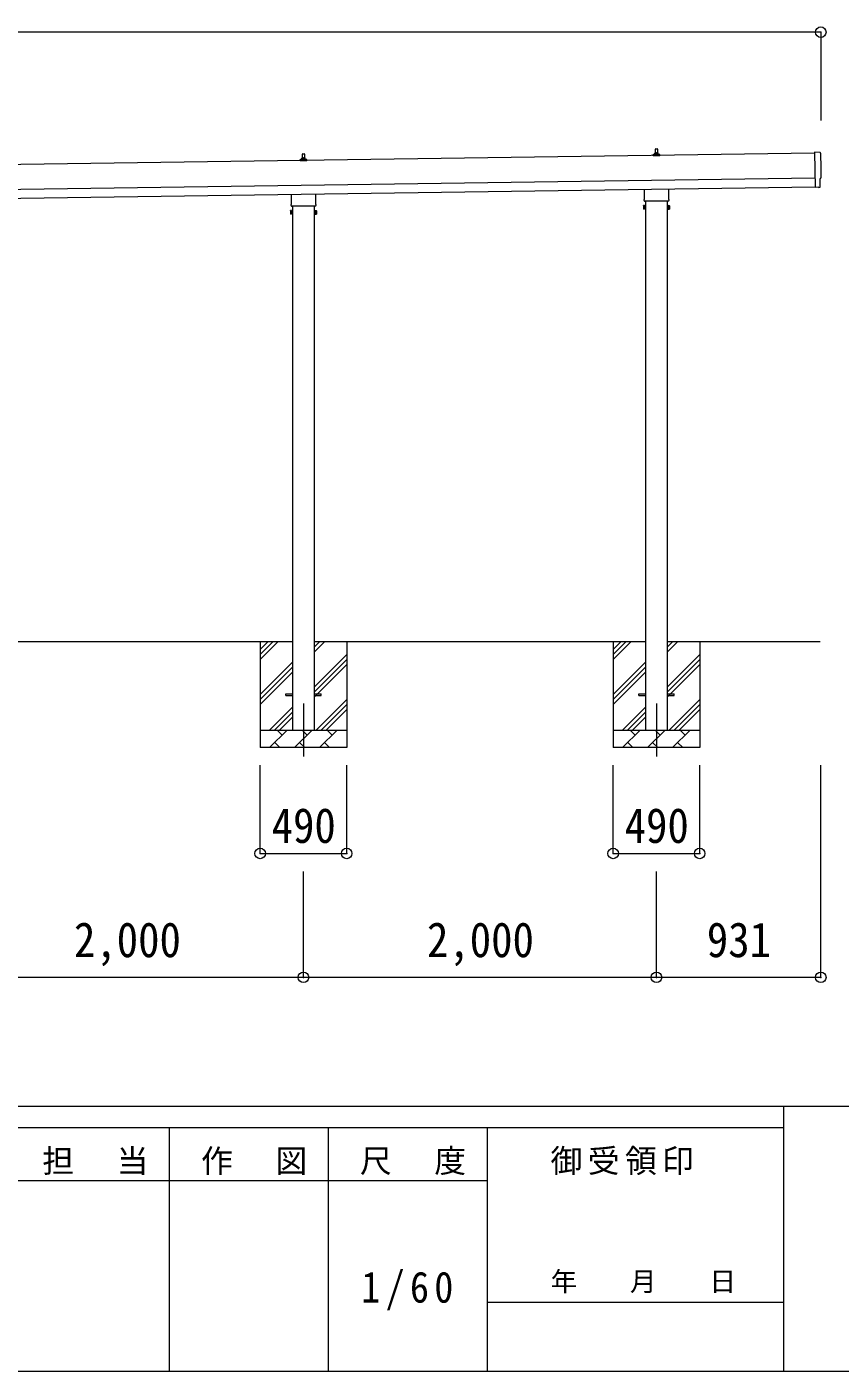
# Model space of a CAD drawing. Units: millimetres at full size, sheet at 1:60. Extents: x -16864 to 16864, y -11640 to 11640.
# Drawn here: x 6395 to 11003, y -11640 to -4026 of the extents above; entities that cross this region are included whole.
import ezdxf
from ezdxf.enums import TextEntityAlignment as Align

# ---------------------------------------------------------------- set-up
doc = ezdxf.new("R2010")
doc.units = ezdxf.units.MM
doc.header["$LTSCALE"] = 60
doc.header["$PDMODE"] = 32
doc.header["$PDSIZE"] = 60
doc.linetypes.add('CHAIN1', pattern=[8, 5, -1, 1, -1])
for name, color, linetype, lineweight in [('0-1_Defpoints', 7, 'CHAIN1', 9), ('0-2_TEXT1', 4, 'Continuous', 9), ('0-3_SHAPE', 7, 'Continuous', 9), ('0-8_TABLE1', 6, 'Continuous', 9), ('F-0', 7, 'Continuous', 9)]:
    doc.layers.add(name, color=color, linetype=linetype, lineweight=lineweight)
doc.styles.add('ＭＳ ゴシック', font='')
doc.styles.get('ＭＳ ゴシック').set_extended_font_data('MS Gothic')

msp = doc.modelspace()

# ---------------------------------------------------------------- linework, layer by layer
at = {"layer": '0-1_Defpoints'}
for p, q in [((7962.19, -7858.64), (7962.19, -8207.64)), ((9962.19, -7858.64), (9962.19, -8207.64))]:
    msp.add_line(p, q, dxfattribs=at)
at = {"layer": '0-2_TEXT1'}
for p, q in [((9956.49, -4741.53), (9957.22, -4718)), ((9958.22, -4717.03), (9966.77, -4717.03)), ((9967.77, -4718), (9968.49, -4741.53)), ((10857.87, -4741.58), (4647.25, -4830.3)), ((7944.24, -4785.6), (7944.24, -4777.88)), ((7980.74, -4785.6), (7944.24, -4785.6)), ((7944.62, -4777.1), (7980.36, -4777.1)), ((7945.01, -4776.91), (7951.73, -4775.28)), ((7952.11, -4775.1), (7972.87, -4775.1)), ((7952.49, -4774.31), (7952.49, -4770.1)), ((7953.49, -4770.1), (7971.49, -4770.1)), ((7956.49, -4770.1), (7957.22, -4746.57)), ((7958.22, -4745.6), (7966.77, -4745.6)), ((7967.77, -4746.57), (7968.49, -4770.1)), ((7972.49, -4774.31), (7972.49, -4770.1)), ((7979.98, -4776.91), (7973.26, -4775.28)), ((7980.74, -4785.6), (7980.74, -4777.88)), ((9944.24, -4757.03), (9944.24, -4749.31)), ((9980.74, -4757.03), (9944.24, -4757.03)), ((9944.62, -4748.53), (9980.36, -4748.53)), ((9945.01, -4748.34), (9951.73, -4746.71)), ((9952.11, -4746.53), (9972.87, -4746.53)), ((9952.49, -4745.74), (9952.49, -4741.53)), ((9953.49, -4741.53), (9971.49, -4741.53)), ((9972.49, -4745.74), (9972.49, -4741.53)), ((9979.98, -4748.34), (9973.26, -4746.71)), ((9980.74, -4757.03), (9980.74, -4749.31)), ((10857.8, -4736.49), (10860.64, -4935.33)), ((10889.47, -4737.7), (10857.8, -4736.49)), ((4649.25, -4970.29), (10859.87, -4881.57)), ((4649.96, -5020.29), (10860.58, -4931.56)), ((9893.89, -5001.01), (9893.89, -4945.37)), ((10030.49, -4943.42), (10030.49, -5001.01)), ((10878.85, -4934.17), (10860.64, -4935.33)), ((10879.52, -4934.79), (10878.85, -4934.17)), ((10880.27, -4935.05), (10887.18, -4934.59)), ((7893.89, -5029.58), (7893.89, -4973.94)), ((8030.49, -4971.99), (8030.49, -5029.58)), ((9892.19, -5009.79), (9892.19, -5004.29)), ((10030.12, -5013.29), (9894.25, -5013.29)), ((9899.69, -5013.29), (9899.69, -8008.64)), ((10024.69, -8008.64), (10024.69, -5013.29)), ((10032.19, -5004.29), (10032.19, -5009.79)), ((7888.19, -5067.86), (7888.94, -5066.54)), ((7888.19, -5067.86), (7888.19, -5084.86)), ((7888.19, -5084.86), (7888.94, -5086.17)), ((7895.19, -5071.45), (7888.94, -5071.45)), ((7895.19, -5081.26), (7888.94, -5081.26)), ((7895.19, -5086.17), (7888.94, -5086.17)), ((7892.19, -5038.36), (7892.19, -5032.86)), ((8030.12, -5041.86), (7894.25, -5041.86)), ((7897.69, -5085.56), (7895.19, -5085.56)), ((7899.69, -5041.86), (7899.69, -8008.64)), ((8024.69, -8008.64), (8024.69, -5041.86)), ((8026.69, -5085.56), (8029.19, -5085.56)), ((8029.19, -5071.45), (8035.43, -5071.45)), ((8029.19, -5081.26), (8035.43, -5081.26)), ((8029.19, -5086.17), (8035.43, -5086.17)), ((8032.19, -5032.86), (8032.19, -5038.36)), ((8036.19, -5067.86), (8035.43, -5066.54)), ((8036.19, -5084.86), (8035.43, -5086.17)), ((8036.19, -5067.86), (8036.19, -5084.86)), ((9888.19, -5039.29), (9888.94, -5037.97)), ((9888.19, -5039.29), (9888.19, -5056.29)), ((9888.19, -5056.29), (9888.94, -5057.6)), ((9895.19, -5042.88), (9888.94, -5042.88)), ((9895.19, -5052.69), (9888.94, -5052.69)), ((9895.19, -5057.6), (9888.94, -5057.6)), ((9897.69, -5056.99), (9895.19, -5056.99)), ((10026.69, -5056.99), (10029.19, -5056.99)), ((10029.19, -5042.88), (10035.43, -5042.88)), ((10029.19, -5052.69), (10035.43, -5052.69)), ((10029.19, -5057.6), (10035.43, -5057.6)), ((10036.19, -5039.29), (10035.43, -5037.97)), ((10036.19, -5056.29), (10035.43, -5057.6)), ((10036.19, -5039.29), (10036.19, -5056.29)), ((7862.19, -7804.14), (7899.69, -7804.14)), ((7862.19, -7813.14), (7862.19, -7804.14)), ((7862.19, -7804.14), (7899.69, -7804.14)), ((7862.19, -7813.14), (7862.19, -7804.14)), ((7862.19, -7813.14), (7899.69, -7813.14)), ((7862.19, -7813.14), (7899.69, -7813.14)), ((8024.69, -7804.14), (8062.19, -7804.14)), ((8024.69, -7804.14), (8062.19, -7804.14)), ((8024.69, -7813.14), (8062.19, -7813.14)), ((8024.69, -7813.14), (8062.19, -7813.14)), ((8062.19, -7813.14), (8062.19, -7804.14)), ((8062.19, -7813.14), (8062.19, -7804.14)), ((9862.19, -7804.14), (9899.69, -7804.14)), ((9862.19, -7813.14), (9862.19, -7804.14)), ((9862.19, -7804.14), (9899.69, -7804.14)), ((9862.19, -7813.14), (9862.19, -7804.14)), ((9862.19, -7813.14), (9899.69, -7813.14)), ((9862.19, -7813.14), (9899.69, -7813.14)), ((10024.69, -7804.14), (10062.19, -7804.14)), ((10024.69, -7804.14), (10062.19, -7804.14)), ((10024.69, -7813.14), (10062.19, -7813.14)), ((10024.69, -7813.14), (10062.19, -7813.14)), ((10062.19, -7813.14), (10062.19, -7804.14)), ((10062.19, -7813.14), (10062.19, -7804.14))]:
    msp.add_line(p, q, dxfattribs=at)
for points in [[(10889.98, -4931.56), (10889.3, -4884.53), (10889.91, -4884.53)], [(7895.19, -5086.17), (7895.19, -5066.54), (7888.94, -5066.54)], [(7895.19, -5085.56), (7895.19, -5067.16), (7897.69, -5067.16)], [(8029.19, -5085.56), (8029.19, -5067.16), (8026.69, -5067.16)], [(8029.19, -5086.17), (8029.19, -5066.54), (8035.43, -5066.54)], [(9895.19, -5057.6), (9895.19, -5037.97), (9888.94, -5037.97)], [(9895.19, -5056.99), (9895.19, -5038.59), (9897.69, -5038.59)], [(10029.19, -5056.99), (10029.19, -5038.59), (10026.69, -5038.59)], [(10029.19, -5057.6), (10029.19, -5037.97), (10035.43, -5037.97)]]:
    msp.add_lwpolyline(points, dxfattribs=at)
for points in [[(7897.69, -5086.86), (7897.69, -5065.86), (7899.69, -5065.86), (7899.69, -5086.86)], [(8026.69, -5086.86), (8026.69, -5065.86), (8024.69, -5065.86), (8024.69, -5086.86)], [(9897.69, -5058.29), (9897.69, -5037.29), (9899.69, -5037.29), (9899.69, -5058.29)], [(10026.69, -5058.29), (10026.69, -5037.29), (10024.69, -5037.29), (10024.69, -5058.29)]]:
    msp.add_lwpolyline(points, close=True, dxfattribs=at)
for centre, radius, start, end in [((9958.22, -4718.03), 1, 90, 178.60509), ((9966.77, -4718.03), 1, 1.39491, 90), ((7945.24, -4777.88), 1, 103.62699, 180), ((7951.49, -4774.31), 1, 283.62699, 0), ((7956.58, -4770.73), 4.13, 90, 171.17633), ((7953.49, -4771.1), 1, 90, 180), ((7958.22, -4746.6), 1, 90, 178.60509), ((7965.83, -4770.1), 4.83, 133.60282, 180), ((7959.16, -4770.1), 4.83, 0, 46.39718), ((7966.77, -4746.6), 1, 1.39491, 90), ((7968.41, -4770.73), 4.13, 8.82367, 90), ((7971.49, -4771.1), 1, 0, 90), ((7973.49, -4774.31), 1, 180, 256.37301), ((7979.74, -4777.88), 1, 0, 76.37301), ((9945.24, -4749.31), 1, 103.62699, 180), ((9951.49, -4745.74), 1, 283.62699, 0), ((9956.58, -4742.16), 4.13, 90, 171.17633), ((9953.49, -4742.53), 1, 90, 180), ((9965.83, -4741.53), 4.83, 133.60282, 180), ((9959.16, -4741.53), 4.83, 0, 46.39718), ((9968.41, -4742.16), 4.13, 8.82367, 90), ((9971.49, -4742.53), 1, 0, 90), ((9973.49, -4745.74), 1, 180, 256.37301), ((9979.74, -4749.31), 1, 0, 76.37301), ((10880.2, -4934.05), 1, 227.3164, 273.81435), ((9896.19, -5004.29), 4, 125.09963, 180), ((9896.19, -5009.79), 4, 180, 194.47751), ((9896.19, -5009.79), 4, 194.47751, 241.04498), ((10028.19, -5009.79), 4, 298.95502, 345.52249), ((10028.19, -5004.29), 4, 0, 54.90037), ((10028.19, -5009.79), 4, 345.52249, 0), ((7892.53, -5069), 4.34, 145.61575, 214.38425), ((7892.53, -5083.72), 4.34, 145.61575, 214.38425), ((7904.43, -5076.36), 16.24, 162.41205, 197.58795), ((7896.19, -5032.86), 4, 125.09963, 180), ((7896.19, -5038.36), 4, 180, 194.47751), ((7896.19, -5038.36), 4, 194.47751, 241.04498), ((8028.19, -5038.36), 4, 298.95502, 345.52249), ((8028.19, -5032.86), 4, 0, 54.90037), ((8028.19, -5038.36), 4, 345.52249, 0), ((8019.94, -5076.36), 16.24, 342.41205, 17.58795), ((8031.84, -5069), 4.34, 325.61575, 34.38425), ((8031.84, -5083.72), 4.34, 325.61575, 34.38425), ((9892.53, -5040.42), 4.34, 145.61575, 214.38425), ((9904.43, -5047.79), 16.24, 162.41205, 197.58795), ((9892.53, -5055.15), 4.34, 145.61575, 214.38425), ((10019.94, -5047.79), 16.24, 342.41205, 17.58795), ((10031.84, -5040.42), 4.34, 325.61575, 34.38425), ((10031.84, -5055.15), 4.34, 325.61575, 34.38425)]:
    msp.add_arc(centre, radius, start, end, dxfattribs=at)
for centre, major_axis, ratio, start_param, end_param in [((10889.27, -4740.69), (3, -0.04), 0.99863, 6.2683889, 7.8016218), ((15655.65, -4743.04), (-4762.89, -68.04), 0.99863, 6.268406, 6.2977043), ((10886.97, -4931.59), (2.21, -2.04), 0.9974, 5.5252311, 7.0411395), ((10889.84, -4880.13), (4.41, -0.06), 0.99863, 4.712389, 6.2976778)]:
    msp.add_ellipse(centre, major_axis=major_axis, ratio=ratio, start_param=start_param, end_param=end_param, dxfattribs=at)
at = {"layer": '0-3_SHAPE'}
for p, q in [((7899.69, -7508.64), (6024.69, -7508.64)), ((7717.19, -7508.64), (7717.19, -8108.64)), ((7717.19, -7552.12), (7760.67, -7508.64)), ((7717.19, -7580.41), (7788.95, -7508.64)), ((7717.19, -7608.69), (7817.24, -7508.64)), ((9899.69, -7508.64), (8024.69, -7508.64)), ((8024.69, -7537.47), (8053.51, -7508.64)), ((8024.69, -7565.75), (8081.79, -7508.64)), ((8207.19, -7508.64), (8207.19, -8108.64)), ((9717.19, -7508.64), (9717.19, -8108.64)), ((9717.19, -7552.12), (9760.67, -7508.64)), ((9717.19, -7580.41), (9788.95, -7508.64)), ((9717.19, -7608.69), (9817.24, -7508.64)), ((10890.19, -7508.64), (10024.69, -7508.64)), ((10024.69, -7537.47), (10053.51, -7508.64)), ((10024.69, -7565.75), (10081.79, -7508.64)), ((10207.19, -7508.64), (10207.19, -8108.64)), ((8024.69, -7763.74), (8207.19, -7581.24)), ((8024.69, -7792.02), (8207.19, -7609.52)), ((10024.69, -7763.74), (10207.19, -7581.24)), ((10024.69, -7792.02), (10207.19, -7609.52)), ((7717.19, -7806.68), (7899.69, -7624.18)), ((7717.19, -7834.97), (7899.69, -7652.47)), ((7717.19, -7863.25), (7899.69, -7680.75)), ((8024.69, -7820.31), (8207.19, -7637.81)), ((9717.19, -7806.68), (9899.69, -7624.18)), ((9717.19, -7834.97), (9899.69, -7652.47)), ((9717.19, -7863.25), (9899.69, -7680.75)), ((10024.69, -7820.31), (10207.19, -7637.81)), ((8034.34, -8008.64), (8207.19, -7835.8)), ((10034.34, -8008.64), (10207.19, -7835.8)), ((7769.78, -8008.64), (7899.69, -7878.74)), ((7798.07, -8008.64), (7899.69, -7907.02)), ((8062.63, -8008.64), (8207.19, -7864.08)), ((8090.91, -8008.64), (8207.19, -7892.37)), ((9769.78, -8008.64), (9899.69, -7878.74)), ((9798.07, -8008.64), (9899.69, -7907.02)), ((10062.63, -8008.64), (10207.19, -7864.08)), ((10090.91, -8008.64), (10207.19, -7892.37)), ((7826.35, -8008.64), (7899.69, -7935.31)), ((9826.35, -8008.64), (9899.69, -7935.31)), ((7717.19, -8008.64), (8207.19, -8008.64)), ((7770.76, -8108.64), (7870.76, -8008.64)), ((7842.21, -8037.2), (7813.66, -8008.64)), ((7912.19, -8108.64), (8012.19, -8008.64)), ((7983.63, -8037.2), (7955.08, -8008.64)), ((8053.61, -8108.64), (8153.61, -8008.64)), ((8125.05, -8037.2), (8096.5, -8008.64)), ((9717.19, -8008.64), (10207.19, -8008.64)), ((9770.76, -8108.64), (9870.76, -8008.64)), ((9842.21, -8037.2), (9813.66, -8008.64)), ((9912.19, -8108.64), (10012.19, -8008.64)), ((9983.63, -8037.2), (9955.08, -8008.64)), ((10053.61, -8108.64), (10153.61, -8008.64)), ((10125.05, -8037.2), (10096.5, -8008.64)), ((8207.19, -8108.64), (7717.19, -8108.64)), ((7799.32, -8080.09), (7827.87, -8108.64)), ((7940.74, -8080.09), (7969.29, -8108.64)), ((8082.16, -8080.09), (8110.71, -8108.64)), ((10207.19, -8108.64), (9717.19, -8108.64)), ((9799.32, -8080.09), (9827.87, -8108.64)), ((9940.74, -8080.09), (9969.29, -8108.64)), ((10082.16, -8080.09), (10110.71, -8108.64))]:
    msp.add_line(p, q, dxfattribs=at)
at = {"layer": '0-8_TABLE1'}
for p, q in [((10893.19, -4056), (-965.81, -4056)), ((10893.19, -4056), (10893.19, -4556)), ((7717.19, -8707.64), (7717.19, -8207.64)), ((8207.19, -8707.64), (8207.19, -8207.64)), ((9717.19, -8707.64), (9717.19, -8207.64)), ((10207.19, -8707.64), (10207.19, -8207.64)), ((10893.19, -9409.64), (10893.19, -8207.64)), ((7717.19, -8707.64), (8207.19, -8707.64)), ((9717.19, -8707.64), (10207.19, -8707.64)), ((7962.19, -9409.64), (7962.19, -8809.64)), ((9962.19, -9409.64), (9962.19, -8809.64)), ((7962.19, -9409.64), (5962.19, -9409.64)), ((9962.19, -9409.64), (7962.19, -9409.64)), ((10893.19, -9409.64), (9962.19, -9409.64))]:
    msp.add_line(p, q, dxfattribs=at)
for p in [(10893.19, -4056), (7717.19, -8707.64), (8207.19, -8707.64), (9717.19, -8707.64), (10207.19, -8707.64), (7962.19, -9409.64), (9962.19, -9409.64), (10893.19, -9409.64)]:
    msp.add_point(p, dxfattribs=at)
at = {"layer": 'F-0', "color": 5, "lineweight": 5}
for p, q in [((-16864.12, -10140), (16015.88, -10140)), ((10682.37, -10140), (10682.37, -11640)), ((-16864.12, -10260), (10682.37, -10260)), ((7202.37, -10260), (7202.37, -11640)), ((8102.36, -10260), (8102.36, -11640)), ((9002.37, -10260), (9002.37, -11640)), ((5402.37, -10560), (9002.37, -10560)), ((9002.37, -11250), (10682.37, -11250)), ((-16864.12, -11640), (16015.88, -11640))]:
    msp.add_line(p, q, dxfattribs=at)

# ---------------------------------------------------------------- texts
at = {"layer": '0-8_TABLE1', "color": 7, "style": 'ＭＳ ゴシック', "width": 0.9}
for s, p in [('490', (7782.19, -8707.64)), ('490', (9782.19, -8707.64)), ('2,000', (6662.19, -9354.64)), ('2,000', (8662.19, -9354.64)), ('931', (10247.69, -9354.64))]:
    msp.add_text(s, height=197.9, dxfattribs=at).set_placement(p, align=Align.BOTTOM_LEFT)
at = {"layer": 'F-0', "style": 'ＭＳ ゴシック'}
msp.add_text('年\u3000\u3000月\u3000\u3000日', height=110, dxfattribs=at).set_placement((9362.37, -11220), align=Align.BOTTOM_LEFT)
at = {"layer": 'F-0', "attachment_point": 7, "style": 'ＭＳ ゴシック'}
for s, insert, char_height in [('\\T1.17;担\u3000当', (6482.37, -10530), 132), ('\\T1.17;作\u3000図', (7382.37, -10530), 132), ('\\T1.17;尺\u3000度', (8282.37, -10530), 132), ('\\T1.17;御受領印', (9362.37, -10530), 132), ('\\T1.28;\\W0.9;1/60', (8289.87, -11295), 176)]:
    msp.add_mtext(s, dxfattribs=dict(at, insert=insert, char_height=char_height))

doc.saveas('drawing.dxf')
